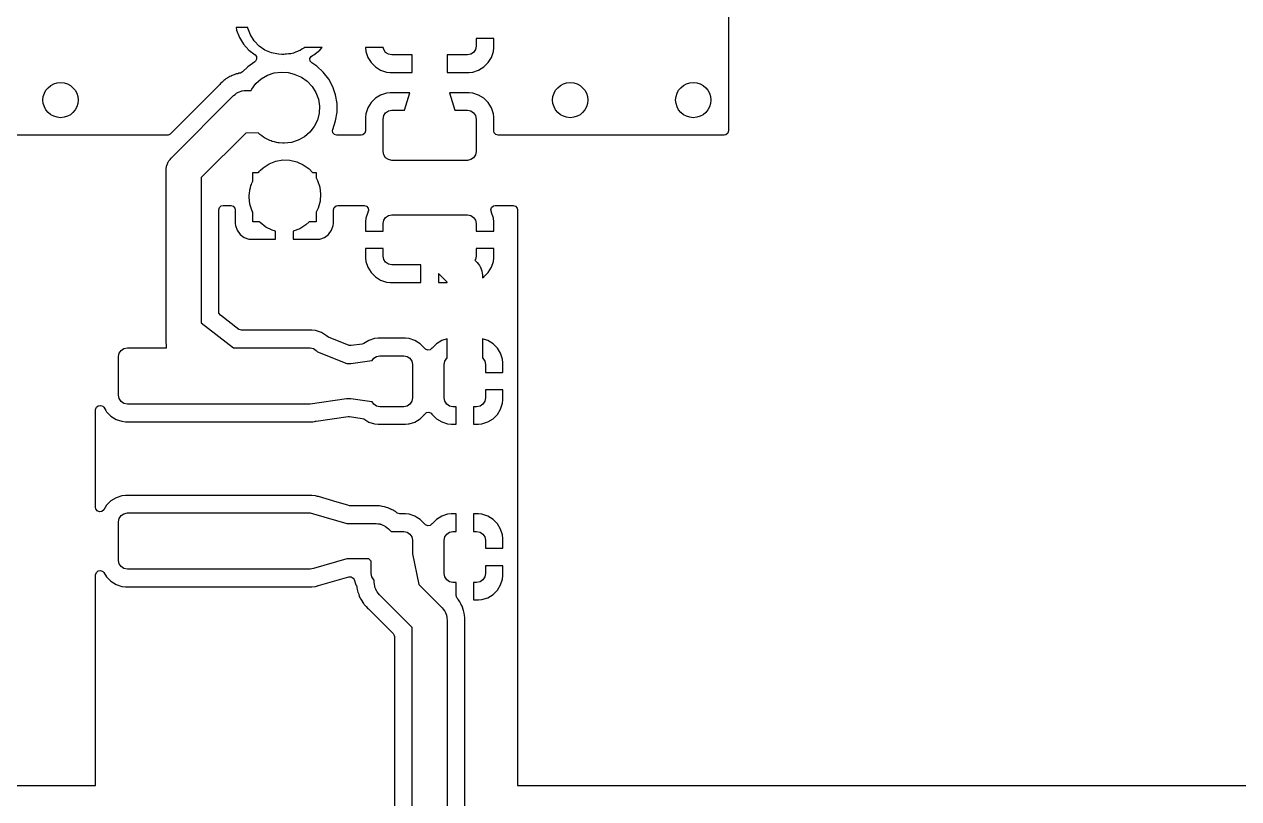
# Model space of a CAD drawing. Extents: x 0.1 to 11.5, y -4.3 to -1.1.
# Drawn here: x 0.806 to 2.166, y -3.499 to -2.632 of the extents above; entities that cross this region are included whole.
import ezdxf

# ---------------------------------------------------------------- set-up
doc = ezdxf.new("R2010")
doc.units = 0
doc.header["$MEASUREMENT"] = 0
doc.layers.add('BLACK', color=7, linetype='CONTINUOUS')

msp = doc.modelspace()

# ---------------------------------------------------------------- linework, layer by layer
at = {"layer": 'BLACK', "linetype": 'CONTINUOUS'}
for p, q in [((1.5945, -2.3819), (1.5945, -2.751)), ((1.0563, -2.6351), (1.043, -2.6351)), ((1.043, -2.6351), (1.0436, -2.6383)), ((1.0436, -2.6383), (1.0468, -2.6464)), ((1.0564, -2.6359), (1.0563, -2.6351)), ((1.0591, -2.6433), (1.0564, -2.6359)), ((1.0468, -2.6464), (1.0468, -2.6464)), ((1.0468, -2.6464), (1.0514, -2.6539)), ((1.0634, -2.6501), (1.0591, -2.6433)), ((1.0688, -2.6559), (1.0634, -2.6501)), ((1.3317, -2.6476), (1.312, -2.6476)), ((1.312, -2.6476), (1.312, -2.656)), ((1.3317, -2.658), (1.3317, -2.6476)), ((1.0514, -2.6539), (1.0573, -2.6604)), ((1.0573, -2.6604), (1.0643, -2.6656)), ((1.0643, -2.6656), (1.0659, -2.6678)), ((1.0754, -2.6604), (1.0688, -2.6559)), ((1.0827, -2.6635), (1.0754, -2.6604)), ((1.0905, -2.6652), (1.0827, -2.6635)), ((1.0945, -2.6654), (1.0905, -2.6652)), ((1.0965, -2.6654), (1.0945, -2.6654)), ((1.0979, -2.6652), (1.0965, -2.6654)), ((1.0994, -2.6652), (1.0979, -2.6652)), ((1.1019, -2.6648), (1.0994, -2.6652)), ((1.1044, -2.6645), (1.1019, -2.6648)), ((1.1058, -2.6641), (1.1044, -2.6645)), ((1.1073, -2.6638), (1.1058, -2.6641)), ((1.1096, -2.6629), (1.1073, -2.6638)), ((1.112, -2.6622), (1.1096, -2.6629)), ((1.1133, -2.6614), (1.112, -2.6622)), ((1.1147, -2.6609), (1.1133, -2.6614)), ((1.1168, -2.6595), (1.1147, -2.6609)), ((1.1189, -2.6583), (1.1168, -2.6595)), ((1.1199, -2.6575), (1.1189, -2.6583)), ((1.1396, -2.6575), (1.1199, -2.6575)), ((1.1285, -2.6664), (1.13, -2.6656)), ((1.13, -2.6656), (1.137, -2.6604)), ((1.137, -2.6604), (1.1396, -2.6575)), ((1.188, -2.6575), (1.188, -2.658)), ((1.208, -2.6575), (1.188, -2.6575)), ((1.188, -2.658), (1.1884, -2.662)), ((1.1884, -2.662), (1.1884, -2.662)), ((1.1884, -2.662), (1.1906, -2.6686)), ((1.2084, -2.6598), (1.208, -2.6575)), ((1.2106, -2.663), (1.2084, -2.6598)), ((1.2138, -2.6651), (1.2106, -2.663)), ((1.2175, -2.6658), (1.2138, -2.6651)), ((1.2402, -2.6658), (1.2175, -2.6658)), ((1.2402, -2.6855), (1.2402, -2.6658)), ((1.3022, -2.6658), (1.2795, -2.6658)), ((1.2795, -2.6658), (1.2795, -2.6855)), ((1.3059, -2.6651), (1.3022, -2.6658)), ((1.3091, -2.663), (1.3059, -2.6651)), ((1.3113, -2.6598), (1.3091, -2.663)), ((1.312, -2.656), (1.3113, -2.6598)), ((1.3291, -2.6686), (1.3313, -2.662)), ((1.3313, -2.662), (1.3317, -2.658)), ((1.3313, -2.662), (1.3313, -2.662)), ((1.3317, -2.658), (1.3317, -2.658)), ((1.0562, -2.6792), (1.0504, -2.685)), ((1.0642, -2.6735), (1.0562, -2.6792)), ((1.0648, -2.673), (1.0642, -2.6735)), ((1.0661, -2.6706), (1.0648, -2.673)), ((1.0659, -2.6678), (1.0661, -2.6706)), ((1.1258, -2.67), (1.127, -2.6675)), ((1.1262, -2.6728), (1.1258, -2.67)), ((1.128, -2.6749), (1.1262, -2.6728)), ((1.127, -2.6675), (1.1285, -2.6664)), ((1.1336, -2.6785), (1.128, -2.6749)), ((1.1408, -2.6851), (1.1336, -2.6785)), ((1.1336, -2.6785), (1.1336, -2.6785)), ((1.1906, -2.6686), (1.1906, -2.6686)), ((1.1906, -2.6686), (1.1942, -2.6744)), ((1.1942, -2.6744), (1.1991, -2.6793)), ((1.1991, -2.6793), (1.205, -2.6829)), ((1.3147, -2.6829), (1.3206, -2.6793)), ((1.3206, -2.6793), (1.3255, -2.6744)), ((1.3255, -2.6744), (1.3291, -2.6686)), ((1.3291, -2.6686), (1.3291, -2.6686)), ((1.0316, -2.6928), (1.0306, -2.6937)), ((1.0337, -2.6916), (1.0316, -2.6928)), ((1.0316, -2.6928), (1.0316, -2.6928)), ((1.0339, -2.6915), (1.0337, -2.6916)), ((1.0359, -2.6902), (1.0339, -2.6915)), ((1.0372, -2.6897), (1.0359, -2.6902)), ((1.0374, -2.6896), (1.0372, -2.6897)), ((1.0386, -2.6889), (1.0374, -2.6896)), ((1.0409, -2.6882), (1.0386, -2.6889)), ((1.0386, -2.6889), (1.0386, -2.6889)), ((1.0411, -2.6881), (1.0409, -2.6882)), ((1.0433, -2.6872), (1.0411, -2.6881)), ((1.0447, -2.687), (1.0433, -2.6872)), ((1.045, -2.6869), (1.0447, -2.687)), ((1.0463, -2.6865), (1.045, -2.6869)), ((1.0474, -2.6864), (1.0463, -2.6865)), ((1.0463, -2.6865), (1.0463, -2.6865)), ((1.0479, -2.6863), (1.0474, -2.6864)), ((1.0504, -2.685), (1.0479, -2.6863)), ((1.0653, -2.698), (1.0712, -2.6927)), ((1.0712, -2.6927), (1.0781, -2.6886)), ((1.0781, -2.6886), (1.0856, -2.6861)), ((1.0856, -2.6861), (1.0935, -2.6851)), ((1.0935, -2.6851), (1.1014, -2.6857)), ((1.1014, -2.6857), (1.108, -2.6875)), ((1.108, -2.6875), (1.1089, -2.6877)), ((1.1089, -2.6877), (1.1163, -2.6909)), ((1.1163, -2.6909), (1.1228, -2.6954)), ((1.1468, -2.6929), (1.1408, -2.6851)), ((1.1514, -2.7015), (1.1468, -2.6929)), ((1.205, -2.6829), (1.205, -2.6829)), ((1.205, -2.6829), (1.2115, -2.6851)), ((1.2115, -2.6851), (1.2115, -2.6851)), ((1.2115, -2.6851), (1.2156, -2.6855)), ((1.2156, -2.6855), (1.2156, -2.6855)), ((1.2156, -2.6855), (1.2402, -2.6855)), ((1.2795, -2.6855), (1.3041, -2.6855)), ((1.3041, -2.6855), (1.3082, -2.6851)), ((1.3041, -2.6855), (1.3041, -2.6855)), ((1.3082, -2.6851), (1.3147, -2.6829)), ((1.3082, -2.6851), (1.3082, -2.6851)), ((1.3147, -2.6829), (1.3147, -2.6829)), ((1.0245, -2.6993), (0.9693, -2.7545)), ((1.0247, -2.6991), (1.0245, -2.6993)), ((1.0255, -2.698), (1.0247, -2.6991)), ((1.0274, -2.6964), (1.0255, -2.698)), ((1.0255, -2.698), (1.0255, -2.698)), ((1.0275, -2.6963), (1.0274, -2.6964)), ((1.0292, -2.6946), (1.0275, -2.6963)), ((1.0303, -2.6939), (1.0292, -2.6946)), ((1.0292, -2.6946), (1.0292, -2.6946)), ((1.0306, -2.6937), (1.0303, -2.6939)), ((1.0468, -2.7073), (1.0487, -2.7064)), ((1.0487, -2.7064), (1.0494, -2.7063)), ((1.0494, -2.7063), (1.05, -2.7061)), ((1.05, -2.7061), (1.0521, -2.7059)), ((1.0521, -2.7059), (1.0542, -2.7056)), ((1.0542, -2.7056), (1.06, -2.7056)), ((1.06, -2.7056), (1.0606, -2.7044)), ((1.0606, -2.7044), (1.0653, -2.698)), ((1.1228, -2.6954), (1.1283, -2.7012)), ((1.1283, -2.7012), (1.1325, -2.708)), ((1.1546, -2.7107), (1.1514, -2.7015)), ((0.9703, -2.7814), (1.0403, -2.7114)), ((1.0403, -2.7114), (1.042, -2.7101)), ((1.042, -2.7101), (1.0436, -2.7087)), ((1.0436, -2.7087), (1.0442, -2.7084)), ((1.0442, -2.7084), (1.0448, -2.708)), ((1.0448, -2.708), (1.0468, -2.7073)), ((1.1325, -2.708), (1.1353, -2.7154)), ((1.1353, -2.7154), (1.1365, -2.7233)), ((1.1562, -2.7204), (1.1546, -2.7107)), ((1.1942, -2.7193), (1.1906, -2.7251)), ((1.1991, -2.7144), (1.1942, -2.7193)), ((1.205, -2.7108), (1.1991, -2.7144)), ((1.2115, -2.7086), (1.205, -2.7108)), ((1.205, -2.7108), (1.205, -2.7108)), ((1.2156, -2.7082), (1.2115, -2.7086)), ((1.2115, -2.7086), (1.2115, -2.7086)), ((1.2377, -2.7082), (1.2156, -2.7082)), ((1.2318, -2.7279), (1.2377, -2.7082)), ((1.3041, -2.7082), (1.282, -2.7082)), ((1.282, -2.7082), (1.2879, -2.7279)), ((1.3082, -2.7086), (1.3041, -2.7082)), ((1.3147, -2.7108), (1.3082, -2.7086)), ((1.3082, -2.7086), (1.3082, -2.7086)), ((1.3206, -2.7144), (1.3147, -2.7108)), ((1.3147, -2.7108), (1.3147, -2.7108)), ((1.3255, -2.7193), (1.3206, -2.7144)), ((1.3291, -2.7251), (1.3255, -2.7193)), ((1.1361, -2.7313), (1.1341, -2.739)), ((1.1365, -2.7233), (1.1361, -2.7313)), ((1.1546, -2.7398), (1.1562, -2.7302)), ((1.1562, -2.7302), (1.1562, -2.7204)), ((1.1884, -2.7317), (1.188, -2.7357)), ((1.1906, -2.7251), (1.1884, -2.7317)), ((1.1884, -2.7317), (1.1884, -2.7317)), ((1.1906, -2.7251), (1.1906, -2.7251)), ((1.2084, -2.7339), (1.2106, -2.7307)), ((1.2106, -2.7307), (1.2138, -2.7286)), ((1.2138, -2.7286), (1.2175, -2.7279)), ((1.2175, -2.7279), (1.2318, -2.7279)), ((1.2879, -2.7279), (1.3022, -2.7279)), ((1.3022, -2.7279), (1.3059, -2.7286)), ((1.3059, -2.7286), (1.3091, -2.7307)), ((1.3091, -2.7307), (1.3113, -2.7339)), ((1.3313, -2.7317), (1.3291, -2.7251)), ((1.3291, -2.7251), (1.3291, -2.7251)), ((1.3317, -2.7357), (1.3313, -2.7317)), ((1.3313, -2.7317), (1.3313, -2.7317)), ((1.1306, -2.7461), (1.1257, -2.7524)), ((1.1341, -2.739), (1.1306, -2.7461)), ((1.1514, -2.7493), (1.1546, -2.7398)), ((1.1546, -2.7398), (1.1546, -2.7398)), ((1.188, -2.7357), (1.188, -2.751)), ((1.2077, -2.7377), (1.2084, -2.7339)), ((1.2077, -2.7741), (1.2077, -2.7377)), ((1.3113, -2.7339), (1.312, -2.7377)), ((1.312, -2.7377), (1.312, -2.7741)), ((1.3317, -2.751), (1.3317, -2.7357)), ((1.3317, -2.7357), (1.3317, -2.7357)), ((0.9659, -2.7559), (0.123, -2.7559)), ((0.9669, -2.7558), (0.9659, -2.7559)), ((0.9693, -2.7545), (0.9669, -2.7558)), ((1.054, -2.7534), (1.0039, -2.8034)), ((1.0541, -2.7534), (1.054, -2.7534)), ((1.0677, -2.7532), (1.0541, -2.7534)), ((1.0687, -2.7541), (1.0677, -2.7532)), ((1.0697, -2.7552), (1.0687, -2.7541)), ((1.0718, -2.7566), (1.0697, -2.7552)), ((1.0737, -2.7582), (1.0718, -2.7566)), ((1.075, -2.7589), (1.0737, -2.7582)), ((1.0763, -2.7597), (1.075, -2.7589)), ((1.0786, -2.7607), (1.0763, -2.7597)), ((1.0808, -2.7619), (1.0786, -2.7607)), ((1.1196, -2.7576), (1.1127, -2.7615)), ((1.1257, -2.7524), (1.1196, -2.7576)), ((1.1511, -2.7503), (1.1514, -2.7493)), ((1.1515, -2.7531), (1.1511, -2.7503)), ((1.1514, -2.7493), (1.1514, -2.7493)), ((1.1533, -2.7551), (1.1515, -2.7531)), ((1.1559, -2.7559), (1.1533, -2.7551)), ((1.1831, -2.7559), (1.1559, -2.7559)), ((1.1851, -2.7555), (1.1831, -2.7559)), ((1.1872, -2.7537), (1.1851, -2.7555)), ((1.188, -2.751), (1.1872, -2.7537)), ((1.3321, -2.7531), (1.3317, -2.751)), ((1.3339, -2.7551), (1.3321, -2.7531)), ((1.3366, -2.7559), (1.3339, -2.7551)), ((1.5896, -2.7559), (1.3366, -2.7559)), ((1.5916, -2.7555), (1.5896, -2.7559)), ((1.5937, -2.7537), (1.5916, -2.7555)), ((1.5945, -2.751), (1.5937, -2.7537)), ((1.0822, -2.7623), (1.0808, -2.7619)), ((1.0836, -2.7629), (1.0822, -2.7623)), ((1.086, -2.7634), (1.0836, -2.7629)), ((1.0884, -2.764), (1.086, -2.7634)), ((1.0899, -2.7642), (1.0884, -2.764)), ((1.0914, -2.7645), (1.0899, -2.7642)), ((1.0954, -2.7647), (1.0914, -2.7645)), ((1.0971, -2.7647), (1.0954, -2.7647)), ((1.1051, -2.7639), (1.0971, -2.7647)), ((1.1127, -2.7615), (1.1051, -2.7639)), ((1.2084, -2.7779), (1.2077, -2.7741)), ((1.312, -2.7741), (1.3113, -2.7779)), ((0.9654, -2.7897), (0.9662, -2.7878)), ((0.9662, -2.7878), (0.967, -2.7858)), ((0.967, -2.7858), (0.9674, -2.7853)), ((0.9674, -2.7853), (0.9677, -2.7846)), ((0.9677, -2.7846), (0.9691, -2.783)), ((0.9691, -2.783), (0.9703, -2.7814)), ((1.0735, -2.7923), (1.0802, -2.7879)), ((1.0802, -2.7879), (1.0876, -2.785)), ((1.0876, -2.785), (1.0954, -2.7836)), ((1.0954, -2.7836), (1.1034, -2.7838)), ((1.1034, -2.7838), (1.1112, -2.7856)), ((1.1112, -2.7856), (1.1184, -2.7889)), ((1.2106, -2.7811), (1.2084, -2.7779)), ((1.2138, -2.7832), (1.2106, -2.7811)), ((1.2175, -2.784), (1.2138, -2.7832)), ((1.3022, -2.784), (1.2175, -2.784)), ((1.3059, -2.7832), (1.3022, -2.784)), ((1.3091, -2.7811), (1.3059, -2.7832)), ((1.3113, -2.7779), (1.3091, -2.7811)), ((0.9646, -2.7953), (0.9649, -2.7932)), ((0.9646, -2.9862), (0.9646, -2.7953)), ((0.9649, -2.7932), (0.965, -2.7911)), ((0.965, -2.7911), (0.9653, -2.7904)), ((0.9653, -2.7904), (0.9654, -2.7897)), ((1.0617, -2.8074), (1.0617, -2.7977)), ((1.0617, -2.7977), (1.068, -2.7977)), ((1.068, -2.7977), (1.0684, -2.7974)), ((1.0684, -2.7974), (1.0693, -2.7963)), ((1.0693, -2.7963), (1.0706, -2.795)), ((1.0706, -2.795), (1.0735, -2.7923)), ((1.1184, -2.7889), (1.1248, -2.7936)), ((1.1248, -2.7936), (1.1285, -2.7977)), ((1.1285, -2.7977), (1.1326, -2.7977)), ((1.1326, -2.7977), (1.1326, -2.8036)), ((1.0039, -2.8034), (1.0039, -2.9659)), ((1.0584, -2.8172), (1.0591, -2.8148)), ((1.0591, -2.8148), (1.0596, -2.8123)), ((1.0596, -2.8123), (1.0602, -2.811)), ((1.0602, -2.811), (1.0606, -2.8095)), ((1.0606, -2.8095), (1.0617, -2.8074)), ((1.1326, -2.8036), (1.1342, -2.8064)), ((1.1342, -2.8064), (1.1368, -2.8139)), ((1.1368, -2.8139), (1.1378, -2.8218)), ((1.0578, -2.8241), (1.058, -2.8201)), ((1.0578, -2.8253), (1.0578, -2.8241)), ((1.0586, -2.8332), (1.0578, -2.8253)), ((1.058, -2.8201), (1.0583, -2.8187)), ((1.0583, -2.8187), (1.0584, -2.8172)), ((1.1378, -2.8218), (1.1372, -2.8298)), ((1.0236, -2.8395), (1.0244, -2.8369)), ((1.0236, -2.8829), (1.0236, -2.8395)), ((1.0244, -2.8369), (1.0265, -2.8351)), ((1.0265, -2.8351), (1.0285, -2.8346)), ((1.0285, -2.8346), (1.0371, -2.8346)), ((1.0371, -2.8346), (1.0398, -2.8354)), ((1.0398, -2.8354), (1.0416, -2.8375)), ((1.0416, -2.8375), (1.042, -2.8395)), ((1.042, -2.8395), (1.042, -2.8547)), ((1.061, -2.8408), (1.0586, -2.8332)), ((1.0617, -2.8422), (1.061, -2.8408)), ((1.0617, -2.8529), (1.0617, -2.8422)), ((1.135, -2.8374), (1.1326, -2.842)), ((1.1326, -2.842), (1.1326, -2.842)), ((1.1326, -2.842), (1.1326, -2.8529)), ((1.1372, -2.8298), (1.135, -2.8374)), ((1.1523, -2.8395), (1.153, -2.8369)), ((1.1523, -2.8547), (1.1523, -2.8395)), ((1.153, -2.8369), (1.1551, -2.8351)), ((1.1551, -2.8351), (1.1571, -2.8346)), ((1.1571, -2.8346), (1.1865, -2.8346)), ((1.1865, -2.8346), (1.1892, -2.8354)), ((1.1906, -2.8423), (1.1884, -2.8488)), ((1.1892, -2.8354), (1.191, -2.8375)), ((1.1907, -2.8421), (1.1906, -2.8423)), ((1.1906, -2.8423), (1.1906, -2.8423)), ((1.1914, -2.8402), (1.1907, -2.8421)), ((1.191, -2.8375), (1.1914, -2.8402)), ((1.3283, -2.8394), (1.3291, -2.8368)), ((1.329, -2.8421), (1.3283, -2.8394)), ((1.3291, -2.8423), (1.329, -2.8421)), ((1.3291, -2.8368), (1.3312, -2.8351)), ((1.3313, -2.8488), (1.3291, -2.8423)), ((1.3291, -2.8423), (1.3291, -2.8423)), ((1.3312, -2.8351), (1.3332, -2.8346)), ((1.3332, -2.8346), (1.3534, -2.8346)), ((1.3534, -2.8346), (1.356, -2.8354)), ((1.356, -2.8354), (1.3578, -2.8375)), ((1.3578, -2.8375), (1.3583, -2.8395)), ((1.3583, -2.8395), (1.3583, -3.4843)), ((1.042, -2.8547), (1.0423, -2.8571)), ((1.0692, -2.8529), (1.0617, -2.8529)), ((1.07, -2.8538), (1.0692, -2.8529)), ((1.0763, -2.8587), (1.07, -2.8538)), ((1.125, -2.8529), (1.1212, -2.8564)), ((1.1326, -2.8529), (1.125, -2.8529)), ((1.152, -2.8571), (1.1523, -2.8547)), ((1.1523, -2.8547), (1.1523, -2.8547)), ((1.1884, -2.8488), (1.188, -2.8529)), ((1.188, -2.8529), (1.188, -2.8632)), ((1.1884, -2.8488), (1.1884, -2.8488)), ((1.2077, -2.8548), (1.2084, -2.8511)), ((1.2077, -2.8632), (1.2077, -2.8548)), ((1.2084, -2.8511), (1.2106, -2.8479)), ((1.2106, -2.8479), (1.2138, -2.8457)), ((1.2138, -2.8457), (1.2175, -2.845)), ((1.2175, -2.845), (1.3022, -2.845)), ((1.3022, -2.845), (1.3059, -2.8457)), ((1.3059, -2.8457), (1.3091, -2.8479)), ((1.3091, -2.8479), (1.3113, -2.8511)), ((1.3113, -2.8511), (1.312, -2.8548)), ((1.312, -2.8548), (1.312, -2.8632)), ((1.3317, -2.8529), (1.3313, -2.8488)), ((1.3313, -2.8488), (1.3313, -2.8488)), ((1.3317, -2.8632), (1.3317, -2.8529)), ((1.3317, -2.8529), (1.3317, -2.8529)), ((1.0423, -2.8571), (1.0423, -2.8571)), ((1.0423, -2.8571), (1.0443, -2.8624)), ((1.0443, -2.8624), (1.0443, -2.8624)), ((1.0443, -2.8624), (1.0476, -2.8669)), ((1.0476, -2.8669), (1.0476, -2.8669)), ((1.0476, -2.8669), (1.0522, -2.8703)), ((1.0835, -2.8622), (1.0763, -2.8587)), ((1.0873, -2.8632), (1.0835, -2.8622)), ((1.0873, -2.8725), (1.0873, -2.8632)), ((1.1145, -2.8606), (1.107, -2.8634)), ((1.107, -2.8634), (1.107, -2.8634)), ((1.107, -2.8634), (1.107, -2.8725)), ((1.1212, -2.8564), (1.1145, -2.8606)), ((1.1421, -2.8703), (1.1466, -2.8669)), ((1.1466, -2.8669), (1.15, -2.8624)), ((1.1466, -2.8669), (1.1466, -2.8669)), ((1.15, -2.8624), (1.152, -2.8571)), ((1.15, -2.8624), (1.15, -2.8624)), ((1.152, -2.8571), (1.152, -2.8571)), ((1.188, -2.8632), (1.2077, -2.8632)), ((1.312, -2.8632), (1.3317, -2.8632)), ((1.0236, -2.9535), (1.0236, -2.8829)), ((1.0522, -2.8703), (1.0522, -2.8703)), ((1.0522, -2.8703), (1.0575, -2.8723)), ((1.0575, -2.8723), (1.0575, -2.8723)), ((1.0575, -2.8723), (1.0598, -2.8725)), ((1.0598, -2.8725), (1.0598, -2.8725)), ((1.0598, -2.8725), (1.0873, -2.8725)), ((1.107, -2.8725), (1.1345, -2.8725)), ((1.1345, -2.8725), (1.1368, -2.8723)), ((1.1345, -2.8725), (1.1345, -2.8725)), ((1.1368, -2.8723), (1.1421, -2.8703)), ((1.1368, -2.8723), (1.1368, -2.8723)), ((1.1421, -2.8703), (1.1421, -2.8703)), ((1.2077, -2.8829), (1.188, -2.8829)), ((1.188, -2.8829), (1.188, -2.8932)), ((1.2077, -2.8912), (1.2077, -2.8829)), ((1.3317, -2.8829), (1.312, -2.8829)), ((1.312, -2.8829), (1.312, -2.8912)), ((1.3317, -2.8932), (1.3317, -2.8829)), ((1.188, -2.8932), (1.1884, -2.8973)), ((1.2084, -2.895), (1.2077, -2.8912)), ((1.2106, -2.8982), (1.2084, -2.895)), ((1.3113, -2.895), (1.3106, -2.896)), ((1.3106, -2.896), (1.3131, -2.8985)), ((1.312, -2.8912), (1.3113, -2.895)), ((1.3313, -2.8973), (1.3317, -2.8932)), ((1.3317, -2.8932), (1.3317, -2.8932)), ((1.1884, -2.8973), (1.1884, -2.8973)), ((1.1884, -2.8973), (1.1906, -2.9038)), ((1.1906, -2.9038), (1.1906, -2.9038)), ((1.1906, -2.9038), (1.1942, -2.9097)), ((1.1942, -2.9097), (1.1991, -2.9146)), ((1.2138, -2.9003), (1.2106, -2.8982)), ((1.2175, -2.9011), (1.2138, -2.9003)), ((1.25, -2.9011), (1.2175, -2.9011)), ((1.25, -2.9208), (1.25, -2.9011)), ((1.3131, -2.8985), (1.3144, -2.9002)), ((1.3144, -2.9002), (1.3158, -2.9018)), ((1.3158, -2.9018), (1.3161, -2.9024)), ((1.3161, -2.9024), (1.3165, -2.903)), ((1.3165, -2.903), (1.3172, -2.9049)), ((1.3172, -2.9049), (1.3181, -2.9069)), ((1.3181, -2.9069), (1.3182, -2.9076)), ((1.3182, -2.9076), (1.3184, -2.9082)), ((1.3184, -2.9082), (1.3186, -2.9103)), ((1.3186, -2.9103), (1.3189, -2.9124)), ((1.3206, -2.9146), (1.3255, -2.9097)), ((1.3255, -2.9097), (1.3291, -2.9038)), ((1.3291, -2.9038), (1.3313, -2.8973)), ((1.3291, -2.9038), (1.3291, -2.9038)), ((1.3313, -2.8973), (1.3313, -2.8973)), ((1.1991, -2.9146), (1.205, -2.9182)), ((1.205, -2.9182), (1.205, -2.9182)), ((1.205, -2.9182), (1.2115, -2.9204)), ((1.2115, -2.9204), (1.2115, -2.9204)), ((1.2115, -2.9204), (1.2156, -2.9208)), ((1.2156, -2.9208), (1.2156, -2.9208)), ((1.2156, -2.9208), (1.25, -2.9208)), ((1.2795, -2.9206), (1.2697, -2.9107)), ((1.2697, -2.9107), (1.2697, -2.9208)), ((1.2697, -2.9208), (1.2795, -2.9208)), ((1.2795, -2.9208), (1.2795, -2.9206)), ((1.3189, -2.9124), (1.3189, -2.9156)), ((1.3189, -2.9156), (1.3206, -2.9146)), ((1.0239, -2.9552), (1.0236, -2.9535)), ((1.0255, -2.9574), (1.0239, -2.9552)), ((1.0463, -2.9734), (1.0255, -2.9574)), ((1.0039, -2.9659), (1.0041, -2.966)), ((1.0041, -2.966), (1.0403, -2.9939)), ((1.0466, -2.9736), (1.0463, -2.9734)), ((1.0493, -2.9744), (1.0466, -2.9736)), ((1.128, -2.9744), (1.0493, -2.9744)), ((1.132, -2.9748), (1.128, -2.9744)), ((1.128, -2.9744), (1.128, -2.9744)), ((1.1386, -2.977), (1.132, -2.9748)), ((1.132, -2.9748), (1.132, -2.9748)), ((1.1444, -2.9806), (1.1386, -2.977)), ((0.9649, -2.9883), (0.9646, -2.9862)), ((0.965, -2.9904), (0.9649, -2.9883)), ((0.9651, -2.9905), (0.965, -2.9904)), ((0.9651, -2.9938), (0.9651, -2.9905)), ((1.1449, -2.9811), (1.1444, -2.9806)), ((1.1444, -2.9806), (1.1444, -2.9806)), ((1.1466, -2.9822), (1.1449, -2.9811)), ((1.1696, -2.9913), (1.1466, -2.9822)), ((1.1721, -2.9916), (1.1696, -2.9913)), ((1.1844, -2.9899), (1.1721, -2.9916)), ((1.1862, -2.9892), (1.1844, -2.9899)), ((1.1917, -2.9858), (1.1862, -2.9892)), ((1.1982, -2.9837), (1.1917, -2.9858)), ((1.1917, -2.9858), (1.1917, -2.9858)), ((1.2023, -2.9832), (1.1982, -2.9837)), ((1.1982, -2.9837), (1.1982, -2.9837)), ((1.2328, -2.9832), (1.2023, -2.9832)), ((1.2023, -2.9832), (1.2023, -2.9832)), ((1.2368, -2.9837), (1.2328, -2.9832)), ((1.2434, -2.9858), (1.2368, -2.9837)), ((1.2368, -2.9837), (1.2368, -2.9837)), ((1.2493, -2.9895), (1.2434, -2.9858)), ((1.2541, -2.9943), (1.2493, -2.9895)), ((1.2675, -2.9895), (1.2626, -2.9944)), ((1.2734, -2.9859), (1.2675, -2.9895)), ((1.2795, -2.9838), (1.2734, -2.9859)), ((1.2734, -2.9859), (1.2734, -2.9859)), ((1.2795, -3.0055), (1.2795, -2.9838)), ((1.3251, -2.9859), (1.3189, -2.9838)), ((1.3189, -2.9838), (1.3189, -3.0055)), ((1.3309, -2.9895), (1.3251, -2.9859)), ((1.3251, -2.9859), (1.3251, -2.9859)), ((1.3358, -2.9944), (1.3309, -2.9895)), ((0.9114, -3.0039), (0.9122, -3.0002)), ((0.9114, -3.0472), (0.9114, -3.0039)), ((0.9122, -3.0002), (0.9143, -2.997)), ((0.9143, -2.997), (0.9175, -2.9948)), ((0.9175, -2.9948), (0.9213, -2.9941)), ((0.9213, -2.9941), (0.9653, -2.9941)), ((0.9651, -2.9939), (0.9651, -2.9938)), ((0.9653, -2.9941), (0.9651, -2.9939)), ((1.0403, -2.9939), (1.0404, -2.9941)), ((1.0404, -2.9941), (1.126, -2.9941)), ((1.126, -2.9941), (1.1298, -2.9948)), ((1.1298, -2.9948), (1.1329, -2.997)), ((1.1329, -2.997), (1.1341, -2.9987)), ((1.1341, -2.9987), (1.1342, -2.9987)), ((1.1342, -2.9987), (1.167, -3.0117)), ((1.1955, -3.0084), (1.1973, -3.0058)), ((1.1973, -3.0058), (1.2005, -3.0037)), ((1.2005, -3.0037), (1.2042, -3.003)), ((1.2042, -3.003), (1.2308, -3.003)), ((1.2308, -3.003), (1.2346, -3.0037)), ((1.2346, -3.0037), (1.2378, -3.0058)), ((1.2378, -3.0058), (1.2399, -3.009)), ((1.2542, -2.9945), (1.2541, -2.9943)), ((1.2552, -2.9957), (1.2542, -2.9945)), ((1.2542, -2.9945), (1.2542, -2.9945)), ((1.2578, -2.9968), (1.2552, -2.9957)), ((1.2605, -2.9963), (1.2578, -2.9968)), ((1.2624, -2.9946), (1.2605, -2.9963)), ((1.2625, -2.9945), (1.2624, -2.9946)), ((1.2624, -2.9946), (1.2624, -2.9946)), ((1.2626, -2.9944), (1.2625, -2.9945)), ((1.2625, -2.9945), (1.2625, -2.9945)), ((1.2626, -2.9944), (1.2626, -2.9944)), ((1.2768, -3.009), (1.279, -3.0058)), ((1.279, -3.0058), (1.2795, -3.0055)), ((1.3189, -3.0055), (1.3195, -3.0058)), ((1.3195, -3.0058), (1.3216, -3.009)), ((1.3394, -3.0002), (1.3358, -2.9944)), ((1.3416, -3.0068), (1.3394, -3.0002)), ((1.3394, -3.0002), (1.3394, -3.0002)), ((1.167, -3.0117), (1.1672, -3.0118)), ((1.1672, -3.0118), (1.1715, -3.0118)), ((1.1715, -3.0118), (1.1717, -3.0118)), ((1.1717, -3.0118), (1.1953, -3.0084)), ((1.1953, -3.0084), (1.1955, -3.0084)), ((1.2399, -3.009), (1.2406, -3.0128)), ((1.2406, -3.0128), (1.2406, -3.0502)), ((1.2761, -3.0128), (1.2768, -3.009)), ((1.2761, -3.0502), (1.2761, -3.0128)), ((1.3216, -3.009), (1.3223, -3.0128)), ((1.3223, -3.0128), (1.3223, -3.0217)), ((1.342, -3.0108), (1.3416, -3.0068)), ((1.342, -3.0217), (1.342, -3.0108)), ((1.342, -3.0108), (1.342, -3.0108)), ((1.3223, -3.0217), (1.342, -3.0217)), ((1.342, -3.0413), (1.3223, -3.0413)), ((1.3223, -3.0413), (1.3223, -3.0502)), ((1.342, -3.0522), (1.342, -3.0413)), ((0.8866, -3.0607), (0.8887, -3.0589)), ((0.8887, -3.0589), (0.8914, -3.0585)), ((0.8914, -3.0585), (0.8939, -3.0596)), ((0.8939, -3.0596), (0.8949, -3.0607)), ((0.9122, -3.051), (0.9114, -3.0472)), ((0.9143, -3.0542), (0.9122, -3.051)), ((0.9175, -3.0563), (0.9143, -3.0542)), ((0.9213, -3.0571), (0.9175, -3.0563)), ((1.126, -3.0571), (0.9213, -3.0571)), ((1.1261, -3.0571), (1.126, -3.0571)), ((1.1669, -3.0512), (1.1261, -3.0571)), ((1.1261, -3.0571), (1.1261, -3.0571)), ((1.167, -3.0512), (1.1669, -3.0512)), ((1.1716, -3.0512), (1.167, -3.0512)), ((1.1717, -3.0512), (1.1716, -3.0512)), ((1.1953, -3.0546), (1.1717, -3.0512)), ((1.1954, -3.0546), (1.1953, -3.0546)), ((1.1955, -3.0545), (1.1954, -3.0546)), ((1.1973, -3.0572), (1.1955, -3.0545)), ((1.2005, -3.0593), (1.1973, -3.0572)), ((1.2042, -3.06), (1.2005, -3.0593)), ((1.2308, -3.06), (1.2042, -3.06)), ((1.2346, -3.0593), (1.2308, -3.06)), ((1.2378, -3.0572), (1.2346, -3.0593)), ((1.2399, -3.054), (1.2378, -3.0572)), ((1.2406, -3.0502), (1.2399, -3.054)), ((1.2768, -3.054), (1.2761, -3.0502)), ((1.279, -3.0572), (1.2768, -3.054)), ((1.2822, -3.0593), (1.279, -3.0572)), ((1.2859, -3.06), (1.2822, -3.0593)), ((1.2894, -3.06), (1.2859, -3.06)), ((1.2894, -3.0797), (1.2894, -3.06)), ((1.3125, -3.06), (1.3091, -3.06)), ((1.3091, -3.06), (1.3091, -3.0797)), ((1.3163, -3.0593), (1.3125, -3.06)), ((1.3195, -3.0572), (1.3163, -3.0593)), ((1.3216, -3.054), (1.3195, -3.0572)), ((1.3223, -3.0502), (1.3216, -3.054)), ((1.3394, -3.0628), (1.3416, -3.0562)), ((1.3416, -3.0562), (1.342, -3.0522)), ((1.3416, -3.0562), (1.3416, -3.0562)), ((1.342, -3.0522), (1.342, -3.0522)), ((0.8858, -3.0633), (0.8866, -3.0607)), ((0.8858, -3.1729), (0.8858, -3.0633)), ((0.8949, -3.0607), (0.8971, -3.0644)), ((0.8971, -3.0644), (0.8979, -3.0657)), ((0.8979, -3.0657), (0.9028, -3.0706)), ((0.9028, -3.0706), (0.9087, -3.0742)), ((1.1327, -3.0762), (1.1686, -3.0711)), ((1.1686, -3.0711), (1.17, -3.0711)), ((1.17, -3.0711), (1.1844, -3.0731)), ((1.1844, -3.0731), (1.1862, -3.0738)), ((1.1862, -3.0738), (1.1917, -3.0772)), ((1.2434, -3.0772), (1.2493, -3.0735)), ((1.2493, -3.0735), (1.2541, -3.0686)), ((1.2541, -3.0686), (1.2542, -3.0685)), ((1.2542, -3.0685), (1.2543, -3.0684)), ((1.2543, -3.0684), (1.2563, -3.0667)), ((1.2543, -3.0684), (1.2543, -3.0684)), ((1.2543, -3.0684), (1.2543, -3.0684)), ((1.2563, -3.0667), (1.259, -3.0662)), ((1.259, -3.0662), (1.2615, -3.0673)), ((1.2615, -3.0673), (1.2625, -3.0685)), ((1.2625, -3.0685), (1.2626, -3.0686)), ((1.2626, -3.0686), (1.2626, -3.0686)), ((1.2626, -3.0686), (1.2675, -3.0735)), ((1.2675, -3.0735), (1.2734, -3.0771)), ((1.3251, -3.0771), (1.3309, -3.0735)), ((1.3309, -3.0735), (1.3358, -3.0686)), ((1.3358, -3.0686), (1.3394, -3.0628)), ((1.3394, -3.0628), (1.3394, -3.0628)), ((0.9087, -3.0742), (0.9152, -3.0764)), ((0.9152, -3.0764), (0.9193, -3.0768)), ((0.9193, -3.0768), (1.1233, -3.0768)), ((1.1233, -3.0768), (1.1242, -3.0769)), ((1.1242, -3.0769), (1.1243, -3.0769)), ((1.1243, -3.0769), (1.1243, -3.0769)), ((1.1243, -3.0769), (1.1243, -3.0769)), ((1.1243, -3.0769), (1.1245, -3.0769)), ((1.1245, -3.0769), (1.1245, -3.0769)), ((1.1245, -3.0769), (1.1245, -3.0769)), ((1.1245, -3.0769), (1.1252, -3.0769)), ((1.1252, -3.0769), (1.1289, -3.0768)), ((1.1289, -3.0768), (1.1308, -3.0765)), ((1.1308, -3.0765), (1.132, -3.0764)), ((1.132, -3.0764), (1.1323, -3.0763)), ((1.132, -3.0764), (1.132, -3.0764)), ((1.1323, -3.0763), (1.1327, -3.0762)), ((1.1323, -3.0763), (1.1323, -3.0763)), ((1.1917, -3.0772), (1.1917, -3.0772)), ((1.1917, -3.0772), (1.1917, -3.0772)), ((1.1917, -3.0772), (1.1982, -3.0793)), ((1.1982, -3.0793), (1.2023, -3.0797)), ((1.2023, -3.0797), (1.2328, -3.0797)), ((1.2328, -3.0797), (1.2359, -3.0794)), ((1.2328, -3.0797), (1.2328, -3.0797)), ((1.2328, -3.0797), (1.2328, -3.0797)), ((1.2359, -3.0794), (1.2368, -3.0793)), ((1.2368, -3.0793), (1.2434, -3.0772)), ((1.2734, -3.0771), (1.2734, -3.0771)), ((1.2734, -3.0771), (1.2799, -3.0793)), ((1.2799, -3.0793), (1.2799, -3.0793)), ((1.2799, -3.0793), (1.284, -3.0797)), ((1.284, -3.0797), (1.2894, -3.0797)), ((1.2894, -3.0797), (1.2894, -3.0797)), ((1.3091, -3.0797), (1.3145, -3.0797)), ((1.3145, -3.0797), (1.3185, -3.0793)), ((1.3145, -3.0797), (1.3145, -3.0797)), ((1.3185, -3.0793), (1.3251, -3.0771)), ((1.3251, -3.0771), (1.3251, -3.0771)), ((0.9028, -3.1656), (0.8979, -3.1705)), ((0.9087, -3.162), (0.9028, -3.1656)), ((0.9152, -3.1598), (0.9087, -3.162)), ((0.9087, -3.162), (0.9087, -3.162)), ((0.9193, -3.1594), (0.9152, -3.1598)), ((0.9152, -3.1598), (0.9152, -3.1598)), ((1.128, -3.1594), (0.9193, -3.1594)), ((0.9193, -3.1594), (0.9193, -3.1594)), ((1.132, -3.1598), (1.128, -3.1594)), ((1.1342, -3.1606), (1.132, -3.1598)), ((1.135, -3.1608), (1.1342, -3.1606)), ((1.1355, -3.1608), (1.135, -3.1608)), ((1.1562, -3.1669), (1.1355, -3.1608)), ((1.1355, -3.1608), (1.1355, -3.1608)), ((1.1684, -3.1705), (1.1562, -3.1669)), ((0.8861, -3.1744), (0.8858, -3.1729)), ((0.8876, -3.1767), (0.8861, -3.1744)), ((0.8901, -3.1778), (0.8876, -3.1767)), ((0.8928, -3.1773), (0.8901, -3.1778)), ((0.8949, -3.1755), (0.8928, -3.1773)), ((0.8979, -3.1705), (0.8949, -3.1755)), ((0.9122, -3.1852), (0.9143, -3.182)), ((0.9143, -3.182), (0.9175, -3.1799)), ((0.9175, -3.1799), (0.9213, -3.1791)), ((0.9213, -3.1791), (1.126, -3.1791)), ((1.126, -3.1791), (1.1298, -3.1799)), ((1.1298, -3.1799), (1.1298, -3.1799)), ((1.1298, -3.1799), (1.1299, -3.1799)), ((1.1299, -3.1799), (1.167, -3.1908)), ((1.1702, -3.171), (1.1684, -3.1705)), ((1.1716, -3.1712), (1.1702, -3.171)), ((1.1972, -3.1712), (1.1716, -3.1712)), ((1.1975, -3.1712), (1.1972, -3.1712)), ((1.198, -3.1711), (1.1975, -3.1712)), ((1.1988, -3.171), (1.198, -3.1711)), ((1.201, -3.1712), (1.1988, -3.171)), ((1.2012, -3.1712), (1.201, -3.1712)), ((1.2014, -3.1712), (1.2012, -3.1712)), ((1.2038, -3.1712), (1.2014, -3.1712)), ((1.2051, -3.1715), (1.2038, -3.1712)), ((1.2038, -3.1712), (1.2038, -3.1712)), ((1.2054, -3.1716), (1.2051, -3.1715)), ((1.2068, -3.1717), (1.2054, -3.1716)), ((1.2091, -3.1723), (1.2068, -3.1717)), ((1.2068, -3.1717), (1.2068, -3.1717)), ((1.2093, -3.1724), (1.2091, -3.1723)), ((1.2117, -3.1729), (1.2093, -3.1724)), ((1.2129, -3.1734), (1.2117, -3.1729)), ((1.2117, -3.1729), (1.2117, -3.1729)), ((1.2132, -3.1735), (1.2129, -3.1734)), ((1.2143, -3.1738), (1.2132, -3.1735)), ((1.2145, -3.1739), (1.2143, -3.1738)), ((1.2166, -3.175), (1.2145, -3.1739)), ((1.2145, -3.1739), (1.2145, -3.1739)), ((1.2145, -3.1739), (1.2145, -3.1739)), ((1.2168, -3.1751), (1.2166, -3.175)), ((1.219, -3.176), (1.2168, -3.1751)), ((1.2201, -3.1768), (1.219, -3.176)), ((1.219, -3.176), (1.219, -3.176)), ((1.219, -3.176), (1.219, -3.176)), ((1.219, -3.176), (1.219, -3.176)), ((1.2204, -3.1769), (1.2201, -3.1768)), ((1.2216, -3.1776), (1.2204, -3.1769)), ((1.2233, -3.179), (1.2216, -3.1776)), ((1.2216, -3.1776), (1.2216, -3.1776)), ((1.2238, -3.1793), (1.2233, -3.179)), ((1.2264, -3.1801), (1.2238, -3.1793)), ((1.2328, -3.1801), (1.2264, -3.1801)), ((1.2368, -3.1805), (1.2328, -3.1801)), ((1.2328, -3.1801), (1.2328, -3.1801)), ((1.2433, -3.1827), (1.2368, -3.1805)), ((1.2368, -3.1805), (1.2368, -3.1805)), ((1.2434, -3.1827), (1.2433, -3.1827)), ((1.2456, -3.1841), (1.2434, -3.1827)), ((1.2434, -3.1827), (1.2434, -3.1827)), ((1.2799, -3.1805), (1.2734, -3.1827)), ((1.284, -3.1801), (1.2799, -3.1805)), ((1.2894, -3.1801), (1.284, -3.1801)), ((1.284, -3.1801), (1.284, -3.1801)), ((1.2894, -3.1998), (1.2894, -3.1801)), ((1.3145, -3.1801), (1.3091, -3.1801)), ((1.3091, -3.1801), (1.3091, -3.1998)), ((1.3185, -3.1805), (1.3145, -3.1801)), ((1.3251, -3.1827), (1.3185, -3.1805)), ((1.3185, -3.1805), (1.3185, -3.1805)), ((0.9114, -3.189), (0.9122, -3.1852)), ((0.9114, -3.2323), (0.9114, -3.189)), ((1.167, -3.1908), (1.1671, -3.1909)), ((1.1671, -3.1909), (1.1998, -3.1909)), ((1.1998, -3.1909), (1.2019, -3.1912)), ((1.2019, -3.1912), (1.204, -3.1914)), ((1.204, -3.1914), (1.2046, -3.1916)), ((1.2046, -3.1916), (1.2053, -3.1917)), ((1.2053, -3.1917), (1.2073, -3.1926)), ((1.2073, -3.1926), (1.2092, -3.1934)), ((1.2092, -3.1934), (1.2098, -3.1938)), ((1.2098, -3.1938), (1.2104, -3.1941)), ((1.2104, -3.1941), (1.212, -3.1954)), ((1.212, -3.1954), (1.2137, -3.1967)), ((1.2493, -3.1863), (1.2456, -3.1841)), ((1.2541, -3.1912), (1.2493, -3.1863)), ((1.2542, -3.1913), (1.2541, -3.1912)), ((1.2552, -3.1925), (1.2542, -3.1913)), ((1.2542, -3.1913), (1.2542, -3.1913)), ((1.2578, -3.1936), (1.2552, -3.1925)), ((1.2605, -3.1932), (1.2578, -3.1936)), ((1.2624, -3.1914), (1.2605, -3.1932)), ((1.2625, -3.1914), (1.2624, -3.1914)), ((1.2624, -3.1914), (1.2624, -3.1914)), ((1.2626, -3.1912), (1.2625, -3.1913)), ((1.2625, -3.1913), (1.2625, -3.1914)), ((1.2675, -3.1863), (1.2626, -3.1912)), ((1.2626, -3.1912), (1.2626, -3.1912)), ((1.2734, -3.1827), (1.2675, -3.1863)), ((1.2734, -3.1827), (1.2734, -3.1827)), ((1.3309, -3.1863), (1.3251, -3.1827)), ((1.3251, -3.1827), (1.3251, -3.1827)), ((1.3358, -3.1912), (1.3309, -3.1863)), ((1.3394, -3.1971), (1.3358, -3.1912)), ((1.2137, -3.1967), (1.2168, -3.1998)), ((1.2168, -3.1998), (1.2308, -3.1998)), ((1.2308, -3.1998), (1.2346, -3.2006)), ((1.2346, -3.2006), (1.2378, -3.2027)), ((1.2378, -3.2027), (1.2399, -3.2059)), ((1.2399, -3.2059), (1.2406, -3.2096)), ((1.2406, -3.2096), (1.2406, -3.2246)), ((1.2761, -3.2096), (1.2768, -3.2059)), ((1.2761, -3.247), (1.2761, -3.2096)), ((1.2768, -3.2059), (1.279, -3.2027)), ((1.279, -3.2027), (1.2822, -3.2006)), ((1.2822, -3.2006), (1.2859, -3.1998)), ((1.2859, -3.1998), (1.2894, -3.1998)), ((1.3091, -3.1998), (1.3125, -3.1998)), ((1.3125, -3.1998), (1.3163, -3.2006)), ((1.3163, -3.2006), (1.3195, -3.2027)), ((1.3195, -3.2027), (1.3216, -3.2059)), ((1.3216, -3.2059), (1.3223, -3.2096)), ((1.3223, -3.2096), (1.3223, -3.2185)), ((1.3416, -3.2036), (1.3394, -3.1971)), ((1.3394, -3.1971), (1.3394, -3.1971)), ((1.342, -3.2077), (1.3416, -3.2036)), ((1.342, -3.2185), (1.342, -3.2077)), ((1.342, -3.2077), (1.342, -3.2077)), ((1.3223, -3.2185), (1.342, -3.2185)), ((0.9122, -3.2361), (0.9114, -3.2323)), ((0.9143, -3.2392), (0.9122, -3.2361)), ((1.167, -3.2304), (1.1299, -3.2413)), ((1.1672, -3.2303), (1.167, -3.2304)), ((1.1916, -3.2303), (1.1672, -3.2303)), ((1.1944, -3.2331), (1.1916, -3.2303)), ((1.1944, -3.247), (1.1944, -3.2331)), ((1.2406, -3.2246), (1.2407, -3.2247)), ((1.2407, -3.2247), (1.2477, -3.2591)), ((0.8858, -3.2483), (0.8866, -3.2457)), ((0.8858, -3.4843), (0.8858, -3.2483)), ((0.8866, -3.2457), (0.8887, -3.2439)), ((0.8887, -3.2439), (0.8914, -3.2435)), ((0.8914, -3.2435), (0.8939, -3.2446)), ((0.8939, -3.2446), (0.8949, -3.2458)), ((0.8949, -3.2458), (0.8978, -3.2505)), ((0.8978, -3.2505), (0.8979, -3.2507)), ((0.9175, -3.2414), (0.9143, -3.2392)), ((0.9213, -3.2421), (0.9175, -3.2414)), ((1.126, -3.2421), (0.9213, -3.2421)), ((1.1298, -3.2414), (1.126, -3.2421)), ((1.1299, -3.2413), (1.1298, -3.2413)), ((1.1298, -3.2413), (1.1298, -3.2414)), ((1.1355, -3.2604), (1.1693, -3.2505)), ((1.1693, -3.2505), (1.172, -3.2505)), ((1.172, -3.2505), (1.1743, -3.252)), ((1.1951, -3.2508), (1.1944, -3.247)), ((1.2768, -3.2508), (1.2761, -3.247)), ((1.3223, -3.247), (1.3216, -3.2508)), ((1.342, -3.2382), (1.3223, -3.2382)), ((1.3223, -3.2382), (1.3223, -3.247)), ((1.3416, -3.2531), (1.342, -3.249)), ((1.342, -3.249), (1.342, -3.2382)), ((1.342, -3.249), (1.342, -3.249)), ((0.8979, -3.2507), (0.9028, -3.2556)), ((0.9028, -3.2556), (0.9087, -3.2592)), ((0.9087, -3.2592), (0.9152, -3.2614)), ((0.9152, -3.2614), (0.9193, -3.2618)), ((0.9193, -3.2618), (1.128, -3.2618)), ((1.128, -3.2618), (1.132, -3.2614)), ((1.132, -3.2614), (1.1342, -3.2607)), ((1.1342, -3.2607), (1.135, -3.2605)), ((1.135, -3.2605), (1.1355, -3.2604)), ((1.1743, -3.252), (1.1753, -3.2536)), ((1.1753, -3.2536), (1.1773, -3.2596)), ((1.1773, -3.2596), (1.1778, -3.2605)), ((1.1778, -3.2605), (1.1784, -3.2622)), ((1.1784, -3.2622), (1.1784, -3.2622)), ((1.1784, -3.2622), (1.1785, -3.2623)), ((1.1785, -3.2623), (1.1785, -3.2625)), ((1.1785, -3.2625), (1.1787, -3.2649)), ((1.1973, -3.254), (1.1951, -3.2508)), ((1.1978, -3.2544), (1.1973, -3.254)), ((1.1978, -3.2569), (1.1978, -3.2544)), ((1.1981, -3.259), (1.1978, -3.2569)), ((1.1983, -3.2611), (1.1981, -3.259)), ((1.1985, -3.2617), (1.1983, -3.2611)), ((1.1986, -3.2624), (1.1985, -3.2617)), ((1.1995, -3.2644), (1.1986, -3.2624)), ((1.2477, -3.2591), (1.2477, -3.2592)), ((1.2477, -3.2592), (1.2738, -3.2853)), ((1.279, -3.254), (1.2768, -3.2508)), ((1.2822, -3.2561), (1.279, -3.254)), ((1.2859, -3.2569), (1.2822, -3.2561)), ((1.2894, -3.2569), (1.2859, -3.2569)), ((1.2894, -3.271), (1.2894, -3.2569)), ((1.3125, -3.2569), (1.3091, -3.2569)), ((1.3091, -3.2569), (1.3091, -3.2766)), ((1.3163, -3.2561), (1.3125, -3.2569)), ((1.3195, -3.254), (1.3163, -3.2561)), ((1.3216, -3.2508), (1.3195, -3.254)), ((1.3358, -3.2655), (1.3394, -3.2596)), ((1.3394, -3.2596), (1.3416, -3.2531)), ((1.3394, -3.2596), (1.3394, -3.2596)), ((1.3416, -3.2531), (1.3416, -3.2531)), ((1.1787, -3.2649), (1.1787, -3.2649)), ((1.1787, -3.2649), (1.1791, -3.2662)), ((1.1791, -3.2662), (1.1792, -3.2665)), ((1.1792, -3.2665), (1.1795, -3.2678)), ((1.1795, -3.2678), (1.1795, -3.2678)), ((1.1795, -3.2678), (1.1804, -3.27)), ((1.1804, -3.27), (1.1804, -3.2702)), ((1.1804, -3.2702), (1.1811, -3.2725)), ((1.1811, -3.2725), (1.1811, -3.2725)), ((1.1811, -3.2725), (1.1818, -3.2737)), ((1.1818, -3.2737), (1.1819, -3.274)), ((1.1819, -3.274), (1.1824, -3.2752)), ((1.1824, -3.2752), (1.1824, -3.2752)), ((1.1824, -3.2752), (1.1838, -3.2772)), ((1.1838, -3.2772), (1.1839, -3.2774)), ((1.1839, -3.2774), (1.185, -3.2795)), ((1.2002, -3.2663), (1.1995, -3.2644)), ((1.2007, -3.2669), (1.2002, -3.2663)), ((1.201, -3.2675), (1.2007, -3.2669)), ((1.2023, -3.2691), (1.201, -3.2675)), ((1.2036, -3.2708), (1.2023, -3.2691)), ((1.2402, -3.3074), (1.2036, -3.2708)), ((1.2894, -3.2716), (1.2894, -3.271)), ((1.2904, -3.274), (1.2894, -3.2716)), ((1.2904, -3.2741), (1.2904, -3.274)), ((1.2904, -3.274), (1.2904, -3.274)), ((1.2905, -3.2741), (1.2904, -3.2741)), ((1.2905, -3.2742), (1.2905, -3.2741)), ((1.2913, -3.2753), (1.2905, -3.2742)), ((1.2915, -3.2756), (1.2913, -3.2753)), ((1.2923, -3.2766), (1.2915, -3.2756)), ((1.2935, -3.2787), (1.2923, -3.2766)), ((1.3091, -3.2766), (1.3145, -3.2766)), ((1.3145, -3.2766), (1.3185, -3.2762)), ((1.3145, -3.2766), (1.3145, -3.2766)), ((1.3185, -3.2762), (1.3251, -3.274)), ((1.3251, -3.274), (1.3309, -3.2704)), ((1.3251, -3.274), (1.3251, -3.274)), ((1.3309, -3.2704), (1.3358, -3.2655)), ((1.185, -3.2795), (1.185, -3.2795)), ((1.185, -3.2795), (1.185, -3.2795)), ((1.185, -3.2795), (1.1859, -3.2805)), ((1.1859, -3.2805), (1.1861, -3.2808)), ((1.1861, -3.2808), (1.1866, -3.2815)), ((1.1866, -3.2815), (1.1868, -3.2819)), ((1.1868, -3.2819), (1.1885, -3.2836)), ((1.1885, -3.2836), (1.1887, -3.2838)), ((1.1887, -3.2838), (1.1902, -3.2856)), ((1.1902, -3.2856), (1.1902, -3.2856)), ((1.1902, -3.2856), (1.1913, -3.2864)), ((1.1913, -3.2864), (1.1915, -3.2866)), ((1.1915, -3.2866), (1.219, -3.3141)), ((1.2738, -3.2853), (1.275, -3.287)), ((1.275, -3.287), (1.2764, -3.2886)), ((1.2764, -3.2886), (1.2767, -3.2892)), ((1.2767, -3.2892), (1.2771, -3.2898)), ((1.2771, -3.2898), (1.2779, -3.2918)), ((1.2936, -3.2789), (1.2935, -3.2787)), ((1.294, -3.2795), (1.2936, -3.2789)), ((1.2949, -3.2809), (1.294, -3.2795)), ((1.2953, -3.2819), (1.2949, -3.2809)), ((1.2949, -3.2809), (1.2949, -3.2809)), ((1.2949, -3.2809), (1.2949, -3.2809)), ((1.2954, -3.2821), (1.2953, -3.2819)), ((1.2956, -3.2824), (1.2954, -3.2821)), ((1.2962, -3.2836), (1.2956, -3.2824)), ((1.2969, -3.2859), (1.2962, -3.2836)), ((1.2962, -3.2836), (1.2962, -3.2836)), ((1.2962, -3.2836), (1.2962, -3.2836)), ((1.297, -3.2861), (1.2969, -3.2859)), ((1.2979, -3.2883), (1.297, -3.2861)), ((1.2981, -3.2897), (1.2979, -3.2883)), ((1.2979, -3.2883), (1.2979, -3.2883)), ((1.2979, -3.2883), (1.2979, -3.2883)), ((1.2982, -3.29), (1.2981, -3.2897)), ((1.2986, -3.2912), (1.2982, -3.29)), ((1.2989, -3.2936), (1.2986, -3.2912)), ((1.2779, -3.2918), (1.2787, -3.2937)), ((1.2787, -3.2937), (1.2788, -3.2944)), ((1.2788, -3.2944), (1.2791, -3.295)), ((1.2791, -3.295), (1.2792, -3.2971)), ((1.2792, -3.2971), (1.2795, -3.2992)), ((1.2795, -3.2992), (1.2795, -3.7123)), ((1.2989, -3.2938), (1.2989, -3.2936)), ((1.2993, -3.2962), (1.2989, -3.2938)), ((1.2992, -3.2997), (1.2993, -3.2962)), ((1.2992, -3.5143), (1.2992, -3.2997)), ((1.2993, -3.2962), (1.2993, -3.2962)), ((1.2993, -3.2962), (1.2993, -3.2962)), ((1.219, -3.3141), (1.2203, -3.3165)), ((1.2203, -3.3165), (1.2205, -3.3176)), ((1.2205, -3.3176), (1.2205, -3.72)), ((1.2402, -3.7205), (1.2402, -3.3074)), ((0.182, -3.4843), (0.8858, -3.4843)), ((1.3583, -3.4843), (7.5276, -3.4843))]:
    msp.add_line(p, q, dxfattribs=at)
at = {"layer": 'BLACK'}
for centre in [(0.8465, -2.7165), (1.4173, -2.7165), (1.5551, -2.7165)]:
    msp.add_circle(centre, 0.0197, dxfattribs=at)

doc.saveas('drawing.dxf')
